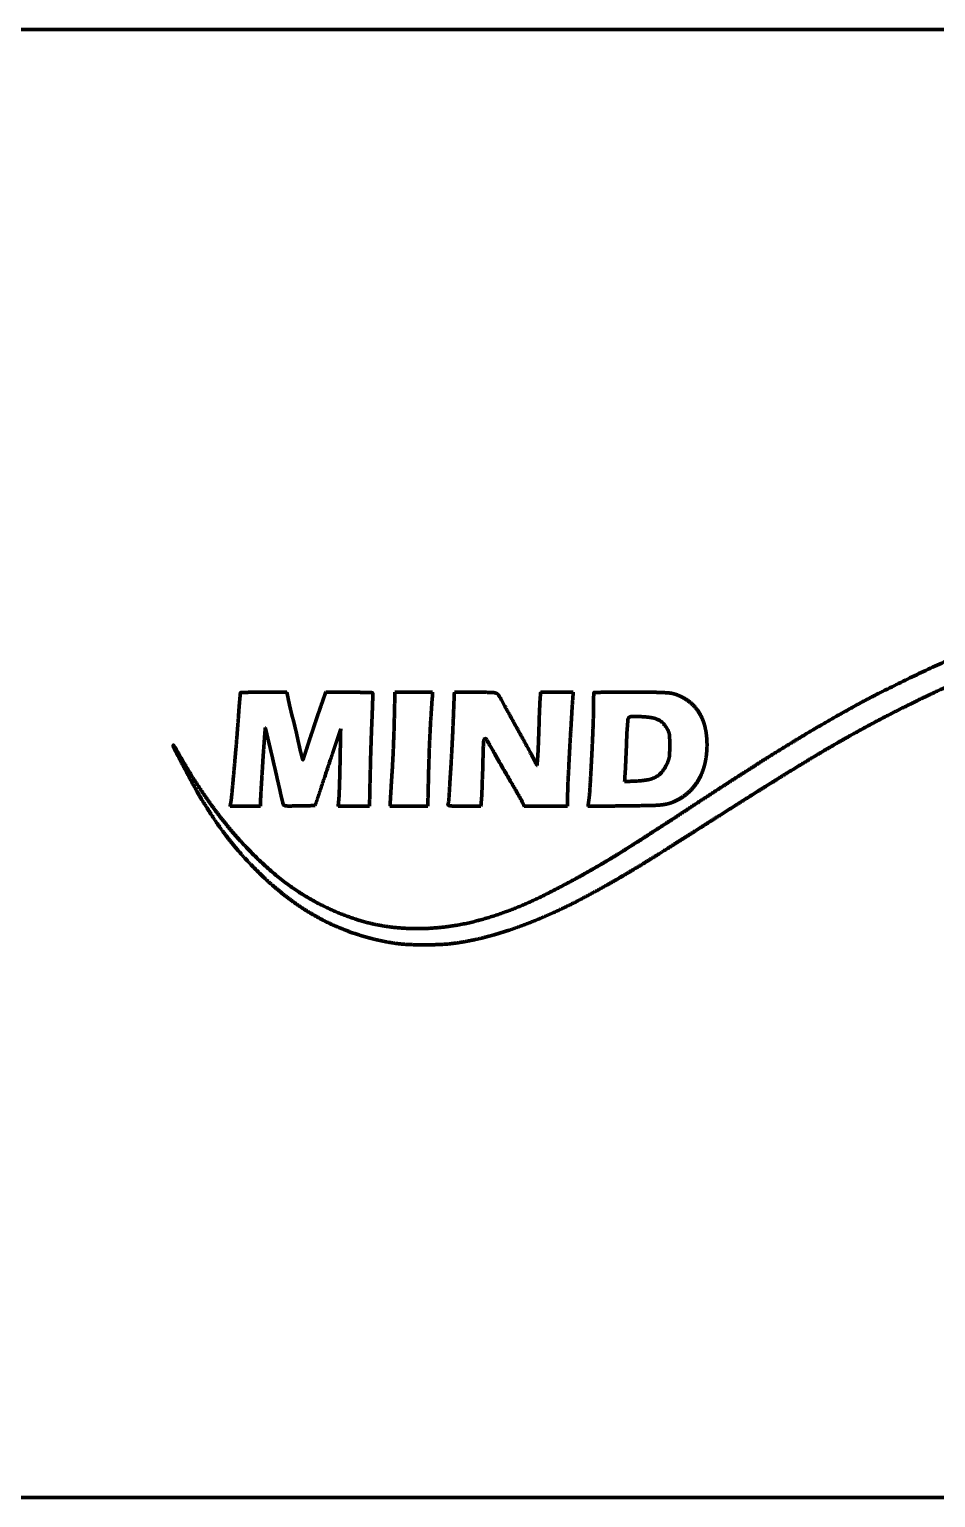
# Model space of a CAD drawing. Header units: inches. Extents: x -2983 to 7024, y 422 to 5529.
# Drawn here: x 3101.6 to 3172.5, y 2486 to 2601 of the extents above; entities that cross this region are included whole.
import ezdxf

# ---------------------------------------------------------------- set-up
doc = ezdxf.new("R2010")
doc.units = ezdxf.units.IN

msp = doc.modelspace()

# ---------------------------------------------------------------- linework, layer by layer
at = {"linetype": 'Continuous', "lineweight": 70}
for p, q in [((2954.78, 2600.99), (3388.78, 2600.99)), ((2897.28, 2485.99), (3446.28, 2485.99))]:
    msp.add_line(p, q, dxfattribs=at)
for points, weights, degree, knots in [([(3232.44, 2554.03), (3232.38, 2554.04), (3232.32, 2554.06), (3232, 2554.13), (3231.74, 2554.18), (3230.74, 2554.35), (3230, 2554.47), (3228.52, 2554.72), (3227.77, 2554.84), (3226.46, 2555.05), (3225.91, 2555.13), (3223.56, 2555.47), (3221.76, 2555.7), (3218.21, 2556.07), (3216.46, 2556.22), (3213.03, 2556.44), (3211.36, 2556.51), (3208.12, 2556.57), (3206.56, 2556.55), (3202.77, 2556.42), (3200.55, 2556.28), (3196.29, 2555.87), (3194.26, 2555.6), (3190.27, 2554.92), (3188.33, 2554.5), (3184.43, 2553.52), (3182.49, 2552.95), (3179.69, 2552.01), (3178.83, 2551.71), (3177.16, 2551.09), (3176.35, 2550.78), (3174.73, 2550.1), (3173.92, 2549.75), (3172.25, 2548.98), (3171.39, 2548.57), (3169.43, 2547.6), (3168.34, 2547.04), (3166.21, 2545.89), (3165.17, 2545.31), (3162.91, 2543.98), (3161.69, 2543.24), (3158.74, 2541.41), (3157.02, 2540.32), (3153.94, 2538.36), (3152.58, 2537.5), (3150.36, 2536.1), (3149.49, 2535.56), (3147.93, 2534.63), (3147.25, 2534.23), (3145.88, 2533.47), (3145.2, 2533.1), (3143.68, 2532.31), (3142.83, 2531.91), (3141.18, 2531.19), (3140.36, 2530.87), (3138.77, 2530.31), (3138, 2530.08), (3136.48, 2529.69), (3135.74, 2529.54), (3134.62, 2529.38), (3134.25, 2529.34), (3133.4, 2529.3), (3132.94, 2529.29), (3132.02, 2529.29), (3131.56, 2529.3), (3130.75, 2529.34), (3130.39, 2529.38), (3129.05, 2529.59), (3128.08, 2529.83), (3127.13, 2530.14), (3126.2, 2530.45), (3125.29, 2530.83), (3124.43, 2531.29), (3123.54, 2531.76), (3122.69, 2532.3), (3121.03, 2533.56), (3120.21, 2534.27), (3119.02, 2535.46), (3118.6, 2535.9), (3117.81, 2536.78), (3117.45, 2537.22), (3116.74, 2538.13), (3116.4, 2538.6), (3115.71, 2539.63), (3115.36, 2540.19), (3114.81, 2541.08), (3114.62, 2541.42), (3114.17, 2542.26), (3113.91, 2542.75), (3113.37, 2543.77), (3113.1, 2544.31), (3112.82, 2544.84), (3112.8, 2544.87), (3112.81, 2544.91), (3112.84, 2544.94), (3112.84, 2544.95), (3112.85, 2544.95), (3112.86, 2544.94), (3112.91, 2544.85), (3112.97, 2544.76), (3113.09, 2544.57), (3113.15, 2544.46), (3113.28, 2544.23), (3113.36, 2544.11), (3114.09, 2542.81), (3114.8, 2541.68), (3116.3, 2539.54), (3117.09, 2538.54), (3118.73, 2536.71), (3119.57, 2535.87), (3121.27, 2534.39), (3122.14, 2533.74), (3123.51, 2532.9), (3123.97, 2532.64), (3124.93, 2532.16), (3125.42, 2531.93), (3126.41, 2531.54), (3126.91, 2531.36), (3127.88, 2531.06), (3128.36, 2530.94), (3128.84, 2530.85), (3130.2, 2530.59), (3131.58, 2530.5), (3132.96, 2530.59), (3134.4, 2530.67), (3135.81, 2530.92), (3137.19, 2531.33), (3138.83, 2531.81), (3140.41, 2532.44), (3143.89, 2534.19), (3145.81, 2535.26), (3148.02, 2536.62), (3148.36, 2536.84), (3149.12, 2537.32), (3149.53, 2537.58), (3150.56, 2538.25), (3151.19, 2538.65), (3153, 2539.84), (3154.19, 2540.62), (3156.44, 2542.09), (3157.51, 2542.77), (3159.46, 2544.02), (3160.35, 2544.57), (3162.05, 2545.61), (3162.86, 2546.1), (3164.51, 2547.05), (3165.34, 2547.52), (3166.7, 2548.28), (3167.24, 2548.56), (3168.5, 2549.2), (3169.22, 2549.56), (3170.66, 2550.27), (3171.38, 2550.61), (3172.63, 2551.2), (3173.15, 2551.43), (3175.88, 2552.59), (3178.11, 2553.42), (3182.65, 2554.87), (3184.94, 2555.48), (3189.63, 2556.49), (3192.02, 2556.89), (3196.98, 2557.48), (3199.54, 2557.69), (3202.7, 2557.82), (3203.31, 2557.83), (3204.85, 2557.81), (3205.8, 2557.8), (3207.7, 2557.76), (3208.66, 2557.73), (3210.31, 2557.67), (3210.99, 2557.63), (3211.68, 2557.58)], [0.500028842012, 0.500028842012, 0.500028842012, 0.49990993454, 0.49990993454, 0.500028206926, 0.500028206926, 0.500027327896, 0.500027327896, 0.500020306907, 0.500020306907, 0.49996674968, 0.49996674968, 0.499954897266, 0.499954897266, 0.499947872216, 0.499947872216, 0.499905551037, 0.499905551037, 0.499883055807, 0.499883055807, 0.499792231719, 0.499792231719, 0.499773940632, 0.499773940632, 0.499803958143, 0.499803958143, 0.499983511469, 0.499983511469, 0.499967570397, 0.499967570397, 0.499969836855, 0.499969836855, 0.49999224639, 0.49999224639, 0.499982937989, 0.499982937989, 0.499973806451, 0.499973806451, 0.499996723387, 0.499996723387, 0.500024715037, 0.500024715037, 0.500027453769, 0.500027453769, 0.500010452456, 0.500010452456, 0.499988344513, 0.499988344513, 0.499984734416, 0.499984734416, 0.499859741035, 0.499859741035, 0.499772165641, 0.499772165641, 0.499731419008, 0.499731419008, 0.499559423038, 0.499559423038, 0.499666780446, 0.499666780446, 0.499918789299, 0.499918789299, 0.499918892039, 0.499918892039, 0.499564850303, 0.499564850303, 0.498972995834, 0.498972995834, 0.500028842012, 0.498832867725, 0.498832867725, 0.500028842012, 0.498906283356, 0.498906283356, 0.499287120527, 0.499287120527, 0.499893163609, 0.499893163609, 0.499822434289, 0.499822434289, 0.499836242554, 0.499836242554, 0.499934379805, 0.499934379805, 0.499935455777, 0.499935455777, 0.500016243918, 0.500016243918, 0.500028611503, 0.500028611503, 0.500028842012, 0.435794288113, 0.435794288113, 0.500028842012, 0.374186246908, 0.374186246908, 0.500028842012, 0.500027229907, 0.500027229907, 0.500003945292, 0.500003945292, 0.500020163182, 0.500020163182, 0.499624081461, 0.499624081461, 0.499467725914, 0.499467725914, 0.499381762254, 0.499381762254, 0.498914889926, 0.498914889926, 0.499697758003, 0.499697758003, 0.499738051905, 0.499738051905, 0.499725706688, 0.499725706688, 0.499560729865, 0.499560729865, 0.500028842012, 0.49736967995, 0.49736967995, 0.500028842012, 0.497925029837, 0.497925029837, 0.500028842012, 0.498691632887, 0.498691632887, 0.499724398278, 0.499724398278, 0.500020473069, 0.500020473069, 0.500025999044, 0.500025999044, 0.500028065808, 0.500028065808, 0.500028820171, 0.500028820171, 0.500023637462, 0.500023637462, 0.500012762859, 0.500012762859, 0.500008128477, 0.500008128477, 0.500009221042, 0.500009221042, 0.499979547613, 0.499979547613, 0.500019764212, 0.500019764212, 0.500019920975, 0.500019920975, 0.499967173544, 0.499967173544, 0.499663762533, 0.499663762533, 0.499645871572, 0.499645871572, 0.499666159219, 0.499666159219, 0.499766988665, 0.499766988665, 0.499932337733, 0.499932337733, 0.500021256909, 0.500021256909, 0.500020660968, 0.500020660968, 0.499971666204, 0.499971666204, 0.500028842012], 3, [0, 0, 0, 0, 0.000858, 0.000858, 0.004871, 0.004871, 0.015909, 0.015909, 0.027164, 0.027164, 0.035539, 0.035539, 0.062379, 0.062379, 0.088446, 0.088446, 0.113283, 0.113283, 0.136431, 0.136431, 0.169412, 0.169412, 0.199818, 0.199818, 0.229241, 0.229241, 0.259272, 0.259272, 0.27279, 0.27279, 0.285643, 0.285643, 0.298702, 0.298702, 0.312844, 0.312844, 0.330996, 0.330996, 0.348605, 0.348605, 0.369756, 0.369756, 0.399898, 0.399898, 0.423682, 0.423682, 0.438788, 0.438788, 0.450448, 0.450448, 0.461942, 0.461942, 0.475773, 0.475773, 0.488668, 0.488668, 0.500645, 0.500645, 0.511735, 0.511735, 0.517321, 0.517321, 0.524148, 0.524148, 0.530887, 0.530887, 0.536162, 0.536162, 0.550852, 0.550852, 0.550852, 0.565207, 0.565207, 0.565207, 0.579922, 0.579922, 0.595663, 0.595663, 0.604555, 0.604555, 0.612842, 0.612842, 0.621358, 0.621358, 0.63095, 0.63095, 0.636663, 0.636663, 0.644732, 0.644732, 0.653504, 0.653504, 0.653504, 0.654001, 0.654001, 0.654001, 0.654094, 0.654094, 0.654094, 0.655086, 0.655086, 0.656243, 0.656243, 0.657623, 0.657623, 0.670374, 0.670374, 0.682437, 0.682437, 0.693641, 0.693641, 0.703853, 0.703853, 0.708852, 0.708852, 0.713958, 0.713958, 0.718939, 0.718939, 0.723569, 0.723569, 0.723569, 0.736538, 0.736538, 0.736538, 0.749961, 0.749961, 0.749961, 0.765836, 0.765836, 0.786217, 0.786217, 0.790004, 0.790004, 0.794547, 0.794547, 0.80146, 0.80146, 0.814708, 0.814708, 0.826489, 0.826489, 0.836231, 0.836231, 0.845042, 0.845042, 0.853933, 0.853933, 0.859558, 0.859558, 0.867067, 0.867067, 0.874508, 0.874508, 0.879844, 0.879844, 0.902046, 0.902046, 0.924054, 0.924054, 0.946594, 0.946594, 0.970379, 0.970379, 0.975983, 0.975983, 0.984738, 0.984738, 0.993634, 0.993634, 1, 1, 1, 1]), ([(3117.28, 2540.15), (3117.29, 2540.22), (3117.31, 2540.29), (3117.32, 2540.36), (3117.36, 2540.56), (3117.38, 2540.7), (3117.39, 2540.83), (3117.46, 2541.53), (3117.51, 2542.09), (3117.56, 2542.65), (3117.66, 2543.77), (3117.71, 2544.34), (3117.76, 2544.9), (3117.84, 2545.89), (3117.87, 2546.33), (3117.91, 2546.77), (3117.95, 2547.37), (3117.96, 2547.54), (3117.97, 2547.71), (3118, 2548.03), (3118.01, 2548.18), (3118.02, 2548.32), (3118.05, 2548.6), (3118.06, 2548.72), (3118.07, 2548.85), (3118.08, 2548.98), (3118.08, 2548.99), (3118.09, 2549), (3118.09, 2549.02), (3118.1, 2549.03), (3118.1, 2549.04), (3118.11, 2549.04), (3118.12, 2549.05), (3118.14, 2549.05), (3118.26, 2549.05), (3118.39, 2549.06), (3118.52, 2549.06), (3118.8, 2549.07), (3118.94, 2549.07), (3119.09, 2549.07), (3119.41, 2549.08), (3119.58, 2549.08), (3119.76, 2549.08), (3120.38, 2549.07), (3120.83, 2549.07), (3121.28, 2549.07), (3121.73, 2549.07)], [0.50001550688, 0.50001550688, 0.50001550688, 0.50001550688, 0.499772670414, 0.499691724925, 0.499772670414, 0.500015281082, 0.500015205815, 0.500015281082, 0.500014369816, 0.500013990794, 0.500014369816, 0.500010434662, 0.500008743923, 0.500010434662, 0.500014209183, 0.500013776617, 0.500014209183, 0.500012235118, 0.500011144531, 0.500012235118, 0.500015347263, 0.500015294057, 0.500015347263, 0.50001550688, 0.493310514693, 0.491075517298, 0.493310514693, 0.50001550688, 0.470245625285, 0.460322331419, 0.470245625285, 0.50001550688, 0.500014956664, 0.500014773258, 0.500014956664, 0.500004348695, 0.5000006293, 0.500004348695, 0.500011255257, 0.500009838049, 0.500011255257, 0.50001550688, 0.50001550688, 0.50001550688, 0.50001550688], 4, [0, 0, 0, 0, 0, 0.022755, 0.022755, 0.022755, 0.067055, 0.067055, 0.067055, 0.250447, 0.250447, 0.250447, 0.43383, 0.43383, 0.43383, 0.57604, 0.57604, 0.57604, 0.631674, 0.631674, 0.631674, 0.679303, 0.679303, 0.679303, 0.721083, 0.721083, 0.721083, 0.721083, 0.725152, 0.725152, 0.725152, 0.725152, 0.728785, 0.728785, 0.728785, 0.728785, 0.767569, 0.767569, 0.767569, 0.811991, 0.811991, 0.811991, 0.864231, 0.864231, 0.864231, 1, 1, 1, 1, 1]), ([(3121.87, 2548.36), (3121.89, 2548.28), (3121.91, 2548.2), (3121.92, 2548.11), (3121.96, 2547.94), (3121.99, 2547.84), (3122.01, 2547.75), (3122.05, 2547.56), (3122.08, 2547.47), (3122.1, 2547.37), (3122.14, 2547.2), (3122.16, 2547.12), (3122.19, 2547.04), (3122.23, 2546.88), (3122.26, 2546.79), (3122.28, 2546.71), (3122.33, 2546.49), (3122.36, 2546.36), (3122.39, 2546.23), (3122.46, 2545.96), (3122.49, 2545.82), (3122.52, 2545.67), (3122.58, 2545.39), (3122.61, 2545.25), (3122.64, 2545.12), (3122.7, 2544.85), (3122.73, 2544.73), (3122.75, 2544.61), (3122.81, 2544.38), (3122.83, 2544.29), (3122.86, 2544.19), (3122.9, 2544.01), (3122.92, 2543.94), (3122.94, 2543.87), (3122.97, 2543.79), (3122.97, 2543.78), (3122.98, 2543.78), (3122.98, 2543.78), (3122.99, 2543.78), (3122.99, 2543.79), (3123, 2543.82), (3123.01, 2543.84), (3123.02, 2543.86), (3123.06, 2543.98), (3123.09, 2544.08), (3123.12, 2544.17), (3123.19, 2544.38), (3123.22, 2544.49), (3123.26, 2544.61), (3123.34, 2544.85), (3123.38, 2544.98), (3123.42, 2545.1), (3123.51, 2545.38), (3123.56, 2545.53), (3123.61, 2545.68), (3123.72, 2546), (3123.78, 2546.18), (3123.83, 2546.35), (3123.95, 2546.71), (3124.01, 2546.88), (3124.07, 2547.06), (3124.18, 2547.38), (3124.23, 2547.52), (3124.28, 2547.67), (3124.44, 2548.13), (3124.55, 2548.45), (3124.66, 2548.77), (3124.77, 2549.08)], [0.50001550688, 0.5, 0.49999483104, 0.5, 0.500009872045, 0.500007993766, 0.500009872045, 0.500009858609, 0.500007975851, 0.500009858609, 0.499998237377, 0.499992480876, 0.499998237377, 0.499983395849, 0.499972692172, 0.499983395849, 0.500012048347, 0.500010895503, 0.500012048347, 0.500012074598, 0.500010930503, 0.500012074598, 0.500011123022, 0.500009661736, 0.500011123022, 0.500003619106, 0.499999656515, 0.500003619106, 0.499972199164, 0.499957763259, 0.499972199164, 0.499992638133, 0.499985015217, 0.499992638133, 0.50001550688, 0.487847922584, 0.50001550688, 0.50001550688, 0.487847922584, 0.50001550688, 0.50000276061, 0.499998511853, 0.50000276061, 0.50001549548, 0.500015491679, 0.50001549548, 0.500015461879, 0.500015446879, 0.500015461879, 0.500015485455, 0.500015478314, 0.500015485455, 0.500014122393, 0.500013660898, 0.500014122393, 0.500015011853, 0.500014846844, 0.500015011853, 0.500015010858, 0.500014845517, 0.500015010858, 0.500014010389, 0.500013511558, 0.500014010389, 0.50001550688, 0.50001550688, 0.50001550688, 0.50001550688], 4, [0, 0, 0, 0, 0, 0.031961, 0.031961, 0.031961, 0.069857, 0.069857, 0.069857, 0.107524, 0.107524, 0.107524, 0.138725, 0.138725, 0.138725, 0.173643, 0.173643, 0.173643, 0.225049, 0.225049, 0.225049, 0.282111, 0.282111, 0.282111, 0.336888, 0.336888, 0.336888, 0.38601, 0.38601, 0.38601, 0.42548, 0.42548, 0.42548, 0.455239, 0.455239, 0.455239, 0.456939, 0.456939, 0.456939, 0.45864, 0.45864, 0.45864, 0.467994, 0.467994, 0.467994, 0.507131, 0.507131, 0.507131, 0.553222, 0.553222, 0.553222, 0.605407, 0.605407, 0.605407, 0.666055, 0.666055, 0.666055, 0.738163, 0.738163, 0.738163, 0.809958, 0.809958, 0.809958, 0.869562, 0.869562, 0.869562, 1, 1, 1, 1, 1]), ([(3124.77, 2549.08), (3125.22, 2549.08), (3125.68, 2549.08), (3126.13, 2549.08), (3126.75, 2549.08), (3126.93, 2549.07), (3127.1, 2549.07), (3127.43, 2549.07), (3127.57, 2549.06), (3127.72, 2549.06), (3128, 2549.05), (3128.13, 2549.05), (3128.26, 2549.04), (3128.39, 2549.04), (3128.4, 2549.04), (3128.42, 2549.04), (3128.43, 2549.03), (3128.44, 2549.02), (3128.44, 2549.01), (3128.45, 2549), (3128.45, 2548.99), (3128.45, 2548.98), (3128.45, 2548.85), (3128.45, 2548.72), (3128.45, 2548.59), (3128.44, 2548.31), (3128.44, 2548.16), (3128.43, 2548.01), (3128.42, 2547.69), (3128.41, 2547.51), (3128.41, 2547.34), (3128.39, 2546.95), (3128.38, 2546.73), (3128.37, 2546.51), (3128.35, 2546), (3128.34, 2545.71), (3128.33, 2545.42), (3128.31, 2544.81), (3128.3, 2544.5), (3128.29, 2544.19), (3128.27, 2543.6), (3128.27, 2543.32), (3128.26, 2543.04), (3128.24, 2542.11), (3128.22, 2541.46), (3128.21, 2540.8), (3128.2, 2540.15)], [0.50001550688, 0.50001550688, 0.50001550688, 0.50001550688, 0.500012471157, 0.500011459249, 0.500012471157, 0.500007713408, 0.500005115584, 0.500007713408, 0.500015113484, 0.500014982352, 0.500015113484, 0.50001550688, 0.482556149882, 0.476736364216, 0.482556149882, 0.50001550688, 0.480162354565, 0.473544637126, 0.480162354565, 0.50001550688, 0.500015069755, 0.500014924046, 0.500015069755, 0.500006878904, 0.500004002912, 0.500006878904, 0.500012160515, 0.500011045059, 0.500012160515, 0.500011982284, 0.500010807418, 0.500011982284, 0.500014847909, 0.500014628252, 0.500014847909, 0.500014861613, 0.500014646524, 0.500014861613, 0.500014371323, 0.500013992804, 0.500014371323, 0.50001550688, 0.50001550688, 0.50001550688, 0.50001550688], 4, [0, 0, 0, 0, 0, 0.151965, 0.151965, 0.151965, 0.210513, 0.210513, 0.210513, 0.260484, 0.260484, 0.260484, 0.304194, 0.304194, 0.304194, 0.304194, 0.308324, 0.308324, 0.308324, 0.308324, 0.312269, 0.312269, 0.312269, 0.312269, 0.35276, 0.35276, 0.35276, 0.399074, 0.399074, 0.399074, 0.453375, 0.453375, 0.453375, 0.521631, 0.521631, 0.521631, 0.61251, 0.61251, 0.61251, 0.709195, 0.709195, 0.709195, 0.797165, 0.797165, 0.797165, 1, 1, 1, 1, 1]), ([(3129.8, 2540.15), (3129.82, 2540.49), (3129.84, 2540.82), (3129.87, 2541.3), (3129.88, 2541.46), (3129.9, 2541.81), (3129.91, 2542.01), (3129.94, 2542.42), (3129.95, 2542.62), (3129.98, 2543.01), (3129.99, 2543.19), (3130.01, 2543.58), (3130.02, 2543.78), (3130.05, 2544.29), (3130.06, 2544.59), (3130.08, 2545.23), (3130.1, 2545.56), (3130.12, 2546.21), (3130.13, 2546.52), (3130.15, 2547.59), (3130.17, 2548.33), (3130.19, 2549.08)], [0.500008148684, 0.500008148684, 0.500008148684, 0.500007937368, 0.500007937368, 0.50000809679, 0.50000809679, 0.500008097531, 0.500008097531, 0.500008038792, 0.500008038792, 0.499992583312, 0.499992583312, 0.500006311593, 0.500006311593, 0.500006335859, 0.500006335859, 0.500005719133, 0.500005719133, 0.500008148684, 0.500008148684, 0.500008148684], 3, [0, 0, 0, 0, 0.111452, 0.111452, 0.163949, 0.163949, 0.230581, 0.230581, 0.299685, 0.299685, 0.360491, 0.360491, 0.430302, 0.430302, 0.53136, 0.53136, 0.642838, 0.642838, 0.749012, 0.749012, 1, 1, 1, 1]), ([(3133.09, 2548.41), (3133.06, 2547.96), (3133.03, 2547.52), (3132.97, 2546.63), (3132.95, 2546.17), (3132.9, 2545.21), (3132.88, 2544.72), (3132.85, 2543.69), (3132.83, 2543.15), (3132.8, 2541.79), (3132.78, 2540.97), (3132.76, 2540.15)], [0.500008148684, 0.499997283772, 0.499997283772, 0.499999623471, 0.499999623471, 0.500000800379, 0.500000800379, 0.500003948576, 0.500003948576, 0.500008148684, 0.500008148684, 0.500008148684], 3, [0, 0, 0, 0, 0.160372, 0.160372, 0.327355, 0.327355, 0.506291, 0.506291, 0.702758, 0.702758, 1, 1, 1, 1]), ([(3136.92, 2540.15), (3136.48, 2540.15), (3136.05, 2540.15), (3135.35, 2540.15), (3135.08, 2540.16), (3134.71, 2540.16), (3134.61, 2540.16), (3134.51, 2540.18), (3134.46, 2540.18), (3134.42, 2540.2), (3134.37, 2540.22), (3134.35, 2540.24), (3134.33, 2540.27), (3134.34, 2540.3), (3134.38, 2540.44), (3134.4, 2540.57), (3134.41, 2540.71), (3134.46, 2541.44), (3134.5, 2542.18), (3134.6, 2543.7), (3134.64, 2544.49), (3134.72, 2546.07), (3134.75, 2546.86), (3134.8, 2548.12), (3134.82, 2548.6), (3134.84, 2549.08)], [0.500367394724, 0.500367394724, 0.500367394724, 0.500363972079, 0.500363972079, 0.499888988543, 0.499888988543, 0.500367394724, 0.49345985879, 0.49345985879, 0.500367394724, 0.430424583385, 0.430424583385, 0.500367394724, 0.498569165342, 0.498569165342, 0.500367394724, 0.500366773452, 0.500366773452, 0.50036295045, 0.50036295045, 0.500362815127, 0.500362815127, 0.500367394724, 0.500367394724, 0.500367394724], 3, [0, 0, 0, 0, 0.130089, 0.130089, 0.208912, 0.208912, 0.239506, 0.239506, 0.239506, 0.253573, 0.253573, 0.253573, 0.262089, 0.262089, 0.262089, 0.297195, 0.297195, 0.297195, 0.481459, 0.481459, 0.68083, 0.68083, 0.879204, 0.879204, 1, 1, 1, 1]), ([(3134.84, 2549.08), (3135.39, 2549.08), (3135.94, 2549.08), (3136.86, 2549.07), (3137.22, 2549.07), (3137.71, 2549.06), (3137.83, 2549.06), (3137.95, 2549.04), (3138.02, 2549.03), (3138.09, 2549.01), (3138.15, 2548.98), (3138.21, 2548.95), (3138.25, 2548.91), (3138.29, 2548.86)], [0.500367394724, 0.500367394724, 0.500367394724, 0.500365538551, 0.500365538551, 0.4998991069, 0.4998991069, 0.500367394724, 0.495198117227, 0.495198117227, 0.500367394724, 0.490496433124, 0.490496433124, 0.500367394724], 3, [0, 0, 0, 0, 0.472076, 0.472076, 0.783943, 0.783943, 0.889803, 0.889803, 0.889803, 0.948312, 0.948312, 0.948312, 1, 1, 1, 1]), ([(3138.29, 2548.86), (3138.35, 2548.77), (3138.41, 2548.68), (3138.86, 2547.86), (3139.25, 2547.15), (3140.01, 2545.77), (3140.38, 2545.11), (3140.88, 2544.19), (3141.01, 2543.93), (3141.2, 2543.56), (3141.25, 2543.45), (3141.31, 2543.34)], [0.500367394724, 0.499877535092, 0.499877535092, 0.500367348226, 0.500367348226, 0.500367091651, 0.500367091651, 0.500320132776, 0.500320132776, 0.500367394724, 0.500367394724, 0.500367394724], 3, [0, 0, 0, 0, 0.05376, 0.05376, 0.441542, 0.441542, 0.803944, 0.803944, 0.94128, 0.94128, 1, 1, 1, 1]), ([(3141.31, 2543.34), (3141.33, 2543.55), (3141.35, 2543.76), (3141.37, 2544.09), (3141.38, 2544.2), (3141.4, 2544.52), (3141.41, 2544.72), (3141.42, 2545.16), (3141.43, 2545.39), (3141.45, 2545.86), (3141.46, 2546.1), (3141.47, 2546.57), (3141.48, 2546.8), (3141.49, 2547.26), (3141.5, 2547.48), (3141.52, 2547.9), (3141.53, 2548.09), (3141.54, 2548.38), (3141.55, 2548.48), (3141.57, 2548.74), (3141.58, 2548.91), (3141.6, 2549.08)], [0.500367394724, 0.500367394724, 0.500367394724, 0.500316599242, 0.500316599242, 0.500365029203, 0.500365029203, 0.500364818693, 0.500364818693, 0.500365046758, 0.500365046758, 0.500365760712, 0.500365760712, 0.500365302234, 0.500365302234, 0.500365658942, 0.500365658942, 0.500303940158, 0.500303940158, 0.500367394724, 0.500367394724, 0.500367394724], 3, [0, 0, 0, 0, 0.109387, 0.109387, 0.170158, 0.170158, 0.275301, 0.275301, 0.397053, 0.397053, 0.520694, 0.520694, 0.642819, 0.642819, 0.760015, 0.760015, 0.85964, 0.85964, 0.911319, 0.911319, 1, 1, 1, 1]), ([(3144.15, 2549.08), (3144.13, 2548.83), (3144.11, 2548.57), (3144.05, 2547.76), (3144.02, 2547.19), (3143.94, 2545.83), (3143.89, 2545.03), (3143.81, 2543.44), (3143.77, 2542.66), (3143.71, 2541.57), (3143.71, 2541.28), (3143.71, 2540.7), (3143.71, 2540.43), (3143.71, 2540.15)], [0.500367394724, 0.500367394724, 0.500367394724, 0.500358067926, 0.500358067926, 0.500366133384, 0.500366133384, 0.500366825123, 0.500366825123, 0.500274339556, 0.500274339556, 0.500367394724, 0.500367394724, 0.500367394724], 3, [0, 0, 0, 0, 0.085418, 0.085418, 0.27534, 0.27534, 0.543421, 0.543421, 0.8084, 0.8084, 0.907731, 0.907731, 1, 1, 1, 1]), ([(3145.3, 2540.14), (3145.31, 2540.25), (3145.33, 2540.36), (3145.4, 2540.8), (3145.43, 2541.15), (3145.5, 2542.31), (3145.55, 2543.13), (3145.63, 2544.78), (3145.67, 2545.61), (3145.72, 2546.99), (3145.74, 2547.56), (3145.74, 2548.23), (3145.74, 2548.35), (3145.74, 2548.56), (3145.74, 2548.66), (3145.75, 2548.84), (3145.75, 2548.93), (3145.76, 2549.01), (3145.76, 2549.03), (3145.76, 2549.04), (3145.77, 2549.05), (3145.78, 2549.06), (3145.79, 2549.06), (3145.81, 2549.06), (3146.09, 2549.06), (3146.37, 2549.07), (3146.97, 2549.07), (3147.28, 2549.08), (3147.97, 2549.08), (3148.34, 2549.08), (3149.24, 2549.08), (3149.77, 2549.08), (3150.59, 2549.07), (3150.87, 2549.06), (3151.34, 2549.04), (3151.53, 2549.03), (3151.71, 2549.01), (3151.83, 2549), (3151.95, 2548.97), (3152.06, 2548.94)], [0.503464115848, 0.503464115848, 0.503464115848, 0.503110179981, 0.503110179981, 0.503460496508, 0.503460496508, 0.503457652365, 0.503457652365, 0.503402680396, 0.503402680396, 0.503454960814, 0.503454960814, 0.503441503408, 0.503441503408, 0.503461728097, 0.503461728097, 0.503464115848, 0.480665740791, 0.480665740791, 0.503464115848, 0.478775294308, 0.478775294308, 0.503464115848, 0.503464089531, 0.503464089531, 0.503461785979, 0.503461785979, 0.503463246505, 0.503463246505, 0.503462408085, 0.503462408085, 0.503414240089, 0.503414240089, 0.503305674011, 0.503305674011, 0.503464115848, 0.501854451745, 0.501854451745, 0.503464115848], 3, [0, 0, 0, 0, 0.02245, 0.02245, 0.093076, 0.093076, 0.261031, 0.261031, 0.430809, 0.430809, 0.545614, 0.545614, 0.569216, 0.569216, 0.589494, 0.589494, 0.606953, 0.606953, 0.606953, 0.609367, 0.609367, 0.609367, 0.611794, 0.611794, 0.611794, 0.664092, 0.664092, 0.72269, 0.72269, 0.791858, 0.791858, 0.890178, 0.890178, 0.943587, 0.943587, 0.977436, 0.977436, 0.977436, 1, 1, 1, 1]), ([(3152.06, 2548.94), (3152.46, 2548.82), (3152.82, 2548.63), (3153.16, 2548.39), (3153.48, 2548.15), (3153.75, 2547.87), (3153.96, 2547.53), (3154.19, 2547.18), (3154.36, 2546.79), (3154.46, 2546.37), (3154.57, 2545.91), (3154.62, 2545.44), (3154.62, 2544.96), (3154.62, 2544.43), (3154.56, 2543.9), (3154.43, 2543.38), (3154.31, 2542.91), (3154.12, 2542.46), (3153.86, 2542.05), (3153.61, 2541.66), (3153.3, 2541.32), (3152.93, 2541.03), (3152.57, 2540.75), (3152.16, 2540.53), (3151.72, 2540.38), (3151.59, 2540.34), (3151.45, 2540.31), (3151.15, 2540.26), (3150.98, 2540.24), (3150.55, 2540.21), (3150.28, 2540.2), (3149.42, 2540.19), (3148.83, 2540.18), (3147.26, 2540.16), (3146.28, 2540.15), (3145.3, 2540.14)], [0.503464115848, 0.498845294717, 0.498845294717, 0.503464115848, 0.497801952855, 0.497801952855, 0.503464115848, 0.498684125974, 0.498684125974, 0.503464115848, 0.501180958369, 0.501180958369, 0.503464115848, 0.500937498586, 0.500937498586, 0.503464115848, 0.499197330346, 0.499197330346, 0.503464115848, 0.498524810632, 0.498524810632, 0.503464115848, 0.49858748515, 0.49858748515, 0.503464115848, 0.502336920227, 0.502336920227, 0.503071019577, 0.503071019577, 0.503385012339, 0.503385012339, 0.503462937324, 0.503462937324, 0.503464115848, 0.503464115848, 0.503464115848], 3, [0, 0, 0, 0, 0.073863, 0.073863, 0.073863, 0.144523, 0.144523, 0.144523, 0.218952, 0.218952, 0.218952, 0.302615, 0.302615, 0.302615, 0.395337, 0.395337, 0.395337, 0.479698, 0.479698, 0.479698, 0.558669, 0.558669, 0.558669, 0.637037, 0.637037, 0.637037, 0.66074, 0.66074, 0.689002, 0.689002, 0.734403, 0.734403, 0.833897, 0.833897, 1, 1, 1, 1]), ([(3120.04, 2546.29), (3120.02, 2546.11), (3120.01, 2545.93), (3119.99, 2545.75), (3119.96, 2545.3), (3119.94, 2545.03), (3119.92, 2544.76), (3119.87, 2544.06), (3119.84, 2543.63), (3119.82, 2543.2), (3119.76, 2542.33), (3119.74, 2541.9), (3119.71, 2541.46), (3119.68, 2540.89), (3119.67, 2540.77), (3119.67, 2540.64), (3119.67, 2540.42), (3119.67, 2540.33), (3119.67, 2540.24), (3119.67, 2540.15)], [0.50001550688, 0.50001550688, 0.50001550688, 0.50001550688, 0.500007109959, 0.500004310985, 0.500007109959, 0.500014889702, 0.500014683975, 0.500014889702, 0.500015317147, 0.500015253902, 0.500015317147, 0.499917732858, 0.499885141517, 0.499917732858, 0.50001550688, 0.50001550688, 0.50001550688, 0.50001550688], 4, [0, 0, 0, 0, 0, 0.117404, 0.117404, 0.117404, 0.294022, 0.294022, 0.294022, 0.573507, 0.573507, 0.573507, 0.859289, 0.859289, 0.859289, 0.941505, 0.941505, 0.941505, 1, 1, 1, 1, 1]), ([(3123.94, 2540.2), (3123.63, 2540.19), (3123.32, 2540.18), (3123.01, 2540.18), (3122.5, 2540.17), (3122.3, 2540.17), (3122.09, 2540.16), (3121.82, 2540.16), (3121.75, 2540.16), (3121.69, 2540.17), (3121.62, 2540.18), (3121.58, 2540.18), (3121.55, 2540.19), (3121.52, 2540.21), (3121.49, 2540.23), (3121.46, 2540.25), (3121.44, 2540.28), (3121.43, 2540.31), (3121.42, 2540.34), (3121.41, 2540.38), (3121.4, 2540.41), (3121.4, 2540.45), (3121.36, 2540.62), (3121.32, 2540.76), (3121.29, 2540.9), (3121.22, 2541.2), (3121.19, 2541.37), (3121.15, 2541.53), (3121.07, 2541.88), (3121.03, 2542.07), (3120.98, 2542.25), (3120.9, 2542.64), (3120.85, 2542.84), (3120.81, 2543.04), (3120.71, 2543.45), (3120.66, 2543.65), (3120.62, 2543.86), (3120.52, 2544.26), (3120.48, 2544.44), (3120.44, 2544.63), (3120.36, 2544.94), (3120.33, 2545.07), (3120.3, 2545.19), (3120.22, 2545.56), (3120.16, 2545.8), (3120.1, 2546.05), (3120.04, 2546.29)], [0.50001550688, 0.50001550688, 0.50001550688, 0.50001550688, 0.500013249008, 0.500012496384, 0.500013249008, 0.499389444482, 0.499180757016, 0.499389444482, 0.50001550688, 0.490949848618, 0.487927962531, 0.490949848618, 0.50001550688, 0.486530066843, 0.482034920164, 0.486530066843, 0.50001550688, 0.500008805302, 0.500006571442, 0.500008805302, 0.500015500036, 0.500015497754, 0.500015500036, 0.500015481342, 0.500015472829, 0.500015481342, 0.500015494556, 0.500015490447, 0.500015494556, 0.500015273629, 0.500015195878, 0.500015273629, 0.500015320214, 0.500015257992, 0.500015320214, 0.50001531899, 0.50001525636, 0.50001531899, 0.50001368087, 0.5000130722, 0.50001368087, 0.50001550688, 0.50001550688, 0.50001550688, 0.50001550688], 4, [0, 0, 0, 0, 0, 0.146906, 0.146906, 0.146906, 0.243598, 0.243598, 0.243598, 0.275704, 0.275704, 0.275704, 0.275704, 0.292383, 0.292383, 0.292383, 0.292383, 0.307602, 0.307602, 0.307602, 0.307602, 0.323642, 0.323642, 0.323642, 0.388516, 0.388516, 0.388516, 0.465022, 0.465022, 0.465022, 0.551481, 0.551481, 0.551481, 0.644572, 0.644572, 0.644572, 0.741199, 0.741199, 0.741199, 0.827999, 0.827999, 0.827999, 0.886436, 0.886436, 0.886436, 1, 1, 1, 1, 1]), ([(3125.74, 2540.15), (3125.75, 2540.28), (3125.77, 2540.41), (3125.78, 2540.55), (3125.8, 2540.76), (3125.81, 2540.84), (3125.81, 2540.92), (3125.83, 2541.2), (3125.83, 2541.39), (3125.84, 2541.59), (3125.85, 2542.01), (3125.86, 2542.24), (3125.87, 2542.47), (3125.88, 2542.95), (3125.88, 2543.2), (3125.89, 2543.45), (3125.9, 2544.33), (3125.92, 2544.95), (3125.93, 2545.58), (3125.94, 2546.2)], [0.50001550688, 0.50001550688, 0.50001550688, 0.50001550688, 0.499884139068, 0.499840349797, 0.499884139068, 0.500014109049, 0.500013643105, 0.500014109049, 0.500013341542, 0.500012619763, 0.500013341542, 0.500014125719, 0.500013665332, 0.500014125719, 0.50001550688, 0.50001550688, 0.50001550688, 0.50001550688], 4, [0, 0, 0, 0, 0, 0.086637, 0.086637, 0.086637, 0.140995, 0.140995, 0.140995, 0.269154, 0.269154, 0.269154, 0.421882, 0.421882, 0.421882, 0.586528, 0.586528, 0.586528, 1, 1, 1, 1, 1]), ([(3148.46, 2547.04), (3148.48, 2547.08), (3148.51, 2547.11), (3148.55, 2547.13), (3148.59, 2547.15), (3148.63, 2547.16), (3148.68, 2547.17), (3148.76, 2547.18), (3148.84, 2547.18), (3149.1, 2547.17), (3149.28, 2547.17), (3149.71, 2547.15), (3149.97, 2547.13), (3150.22, 2547.09), (3150.4, 2547.07), (3150.58, 2547.02), (3150.75, 2546.94), (3150.89, 2546.88), (3151.02, 2546.8), (3151.13, 2546.69), (3151.25, 2546.57), (3151.36, 2546.44), (3151.45, 2546.3), (3151.5, 2546.21), (3151.55, 2546.12), (3151.6, 2546.02), (3151.63, 2545.95), (3151.65, 2545.88), (3151.67, 2545.8), (3151.68, 2545.71), (3151.69, 2545.61), (3151.7, 2545.31), (3151.7, 2545.1), (3151.7, 2544.71), (3151.7, 2544.52), (3151.69, 2544.22), (3151.68, 2544.11), (3151.67, 2544), (3151.65, 2543.92), (3151.63, 2543.83), (3151.6, 2543.75), (3151.57, 2543.65), (3151.53, 2543.55), (3151.48, 2543.45), (3151.38, 2543.24), (3151.25, 2543.03), (3151.1, 2542.84), (3150.97, 2542.68), (3150.82, 2542.55), (3150.64, 2542.45), (3150.44, 2542.34), (3150.23, 2542.26), (3150.01, 2542.22), (3149.71, 2542.17), (3149.4, 2542.13), (3148.78, 2542.1), (3148.47, 2542.09), (3148.17, 2542.08)], [0.504680765012, 0.490132908963, 0.490132908963, 0.504680765012, 0.498575014725, 0.498575014725, 0.504680765012, 0.503782583665, 0.503782583665, 0.504669097738, 0.504669097738, 0.504265686209, 0.504265686209, 0.504680765012, 0.501638000327, 0.501638000327, 0.504680765012, 0.499583026487, 0.499583026487, 0.504680765012, 0.501747568531, 0.501747568531, 0.504680765012, 0.50418529738, 0.50418529738, 0.504680765012, 0.501852899933, 0.501852899933, 0.504680765012, 0.503618672798, 0.503618672798, 0.504661849299, 0.504661849299, 0.50465306587, 0.50465306587, 0.504018633086, 0.504018633086, 0.504680765012, 0.503237185209, 0.503237185209, 0.504680765012, 0.504214476066, 0.504214476066, 0.504680765012, 0.502423607365, 0.502423607365, 0.504680765012, 0.498382486798, 0.498382486798, 0.504680765012, 0.500096521958, 0.500096521958, 0.504680765012, 0.503951377967, 0.503951377967, 0.504680765012, 0.504680765012, 0.504680765012], 3, [0, 0, 0, 0, 0.011188, 0.011188, 0.011188, 0.024416, 0.024416, 0.024416, 0.047275, 0.047275, 0.098931, 0.098931, 0.172725, 0.172725, 0.172725, 0.225244, 0.225244, 0.225244, 0.270169, 0.270169, 0.270169, 0.319848, 0.319848, 0.319848, 0.350518, 0.350518, 0.350518, 0.373356, 0.373356, 0.373356, 0.402041, 0.402041, 0.462624, 0.462624, 0.519325, 0.519325, 0.551419, 0.551419, 0.551419, 0.577524, 0.577524, 0.577524, 0.609171, 0.609171, 0.609171, 0.681398, 0.681398, 0.681398, 0.742666, 0.742666, 0.742666, 0.810946, 0.810946, 0.810946, 0.905067, 0.905067, 1, 1, 1, 1]), ([(3148.17, 2542.08), (3148.18, 2542.34), (3148.2, 2542.61), (3148.23, 2543.01), (3148.24, 2543.15), (3148.25, 2543.49), (3148.26, 2543.7), (3148.28, 2544.14), (3148.29, 2544.37), (3148.31, 2544.82), (3148.32, 2545.05), (3148.33, 2545.48), (3148.34, 2545.69), (3148.36, 2546.09), (3148.38, 2546.27), (3148.4, 2546.61), (3148.42, 2546.77), (3148.43, 2546.92), (3148.43, 2546.96), (3148.45, 2547), (3148.46, 2547.04)], [0.504680765012, 0.504680765012, 0.504680765012, 0.504668328966, 0.504668328966, 0.504679576497, 0.504679576497, 0.504679576497, 0.504679576497, 0.504679330646, 0.504679330646, 0.504667565487, 0.504667565487, 0.504653350061, 0.504653350061, 0.504672169752, 0.504672169752, 0.504680765012, 0.498439744996, 0.498439744996, 0.504680765012], 3, [0, 0, 0, 0, 0.160091, 0.160091, 0.243074, 0.243074, 0.36804, 0.36804, 0.507798, 0.507798, 0.643232, 0.643232, 0.769382, 0.769382, 0.881001, 0.881001, 0.974943, 0.974943, 0.974943, 1, 1, 1, 1]), ([(3140.32, 2540.15), (3140.26, 2540.27), (3140.2, 2540.39), (3140.11, 2540.58), (3140.07, 2540.65), (3139.96, 2540.85), (3139.88, 2540.98), (3139.72, 2541.27), (3139.63, 2541.42), (3139.45, 2541.74), (3139.35, 2541.9), (3139.15, 2542.24), (3139.05, 2542.42), (3138.82, 2542.82), (3138.69, 2543.03), (3138.44, 2543.47), (3138.32, 2543.68), (3138.09, 2544.09), (3137.99, 2544.27), (3137.71, 2544.77), (3137.52, 2545.09), (3137.33, 2545.41), (3137.3, 2545.46), (3137.24, 2545.47), (3137.2, 2545.41), (3137.15, 2545.34), (3137.12, 2545.26), (3137.12, 2545.17), (3137.1, 2544.53), (3137.08, 2543.88), (3137.06, 2542.99), (3137.05, 2542.74), (3137.03, 2542.24), (3137.02, 2541.99), (3137.01, 2541.54), (3137, 2541.33), (3136.98, 2541), (3136.98, 2540.88), (3136.95, 2540.56), (3136.94, 2540.36), (3136.92, 2540.15)], [0.500367394724, 0.500367394724, 0.500367394724, 0.500292044981, 0.500292044981, 0.500365342213, 0.500365342213, 0.500364919933, 0.500364919933, 0.500365464379, 0.500365464379, 0.500365184843, 0.500365184843, 0.500366642277, 0.500366642277, 0.500366642277, 0.500366642277, 0.500365230742, 0.500365230742, 0.500342846699, 0.500342846699, 0.500367394724, 0.345562892624, 0.345562892624, 0.500367394724, 0.487124616727, 0.487124616727, 0.500367394724, 0.500366232273, 0.500366232273, 0.500365879583, 0.500365879583, 0.500365613451, 0.500365613451, 0.500365822757, 0.500365822757, 0.500324987128, 0.500324987128, 0.500367394724, 0.500367394724, 0.500367394724], 3, [0, 0, 0, 0, 0.041435, 0.041435, 0.065588, 0.065588, 0.112188, 0.112188, 0.167015, 0.167015, 0.224161, 0.224161, 0.288567, 0.288567, 0.36577, 0.36577, 0.443062, 0.443062, 0.507762, 0.507762, 0.621179, 0.621179, 0.621179, 0.635109, 0.635109, 0.635109, 0.653395, 0.653395, 0.653395, 0.786373, 0.786373, 0.838741, 0.838741, 0.889705, 0.889705, 0.933383, 0.933383, 0.957497, 0.957497, 1, 1, 1, 1])]:
    msp.add_rational_spline(points, weights, degree=degree, knots=knots, dxfattribs=at)
for points, degree in [([(3121.73, 2549.07), (3121.76, 2548.89), (3121.8, 2548.71), (3121.84, 2548.53), (3121.87, 2548.36)], 4), ([(3133.14, 2549.08), (3133.13, 2548.86), (3133.11, 2548.63), (3133.09, 2548.41)], 3)]:
    msp.add_open_spline(points, degree=degree, dxfattribs=at)
for points, degree, knots in [([(3130.19, 2549.08), (3130.68, 2549.08), (3131.18, 2549.08), (3132.16, 2549.08), (3132.65, 2549.08), (3133.14, 2549.08)], 3, [0, 0, 0, 0, 0.5, 0.5, 1, 1, 1, 1]), ([(3141.6, 2549.08), (3142.02, 2549.08), (3142.45, 2549.08), (3143.3, 2549.08), (3143.73, 2549.08), (3144.15, 2549.08)], 3, [0, 0, 0, 0, 0.5, 0.5, 1, 1, 1, 1]), ([(3125.94, 2546.2), (3125.69, 2545.45), (3125.44, 2544.7), (3125.19, 2543.95), (3124.69, 2542.45), (3124.44, 2541.7), (3124.19, 2540.95), (3123.94, 2540.2)], 4, [0, 0, 0, 0, 0, 0.5, 0.5, 0.5, 1, 1, 1, 1, 1]), ([(3119.67, 2540.15), (3119.37, 2540.15), (3119.07, 2540.15), (3118.78, 2540.15), (3118.18, 2540.15), (3117.88, 2540.15), (3117.58, 2540.15), (3117.28, 2540.15)], 4, [0, 0, 0, 0, 0, 0.5, 0.5, 0.5, 1, 1, 1, 1, 1]), ([(3128.2, 2540.15), (3127.89, 2540.15), (3127.58, 2540.15), (3127.28, 2540.15), (3126.66, 2540.15), (3126.35, 2540.15), (3126.05, 2540.15), (3125.74, 2540.15)], 4, [0, 0, 0, 0, 0, 0.5, 0.5, 0.5, 1, 1, 1, 1, 1]), ([(3132.76, 2540.15), (3132.27, 2540.15), (3131.77, 2540.15), (3130.79, 2540.15), (3130.29, 2540.15), (3129.8, 2540.15)], 3, [0, 0, 0, 0, 0.5, 0.5, 1, 1, 1, 1]), ([(3143.71, 2540.15), (3143.14, 2540.15), (3142.58, 2540.15), (3141.45, 2540.15), (3140.89, 2540.15), (3140.32, 2540.15)], 3, [0, 0, 0, 0, 0.5, 0.5, 1, 1, 1, 1])]:
    msp.add_open_spline(points, degree=degree, knots=knots, dxfattribs=at)

doc.saveas('drawing.dxf')
